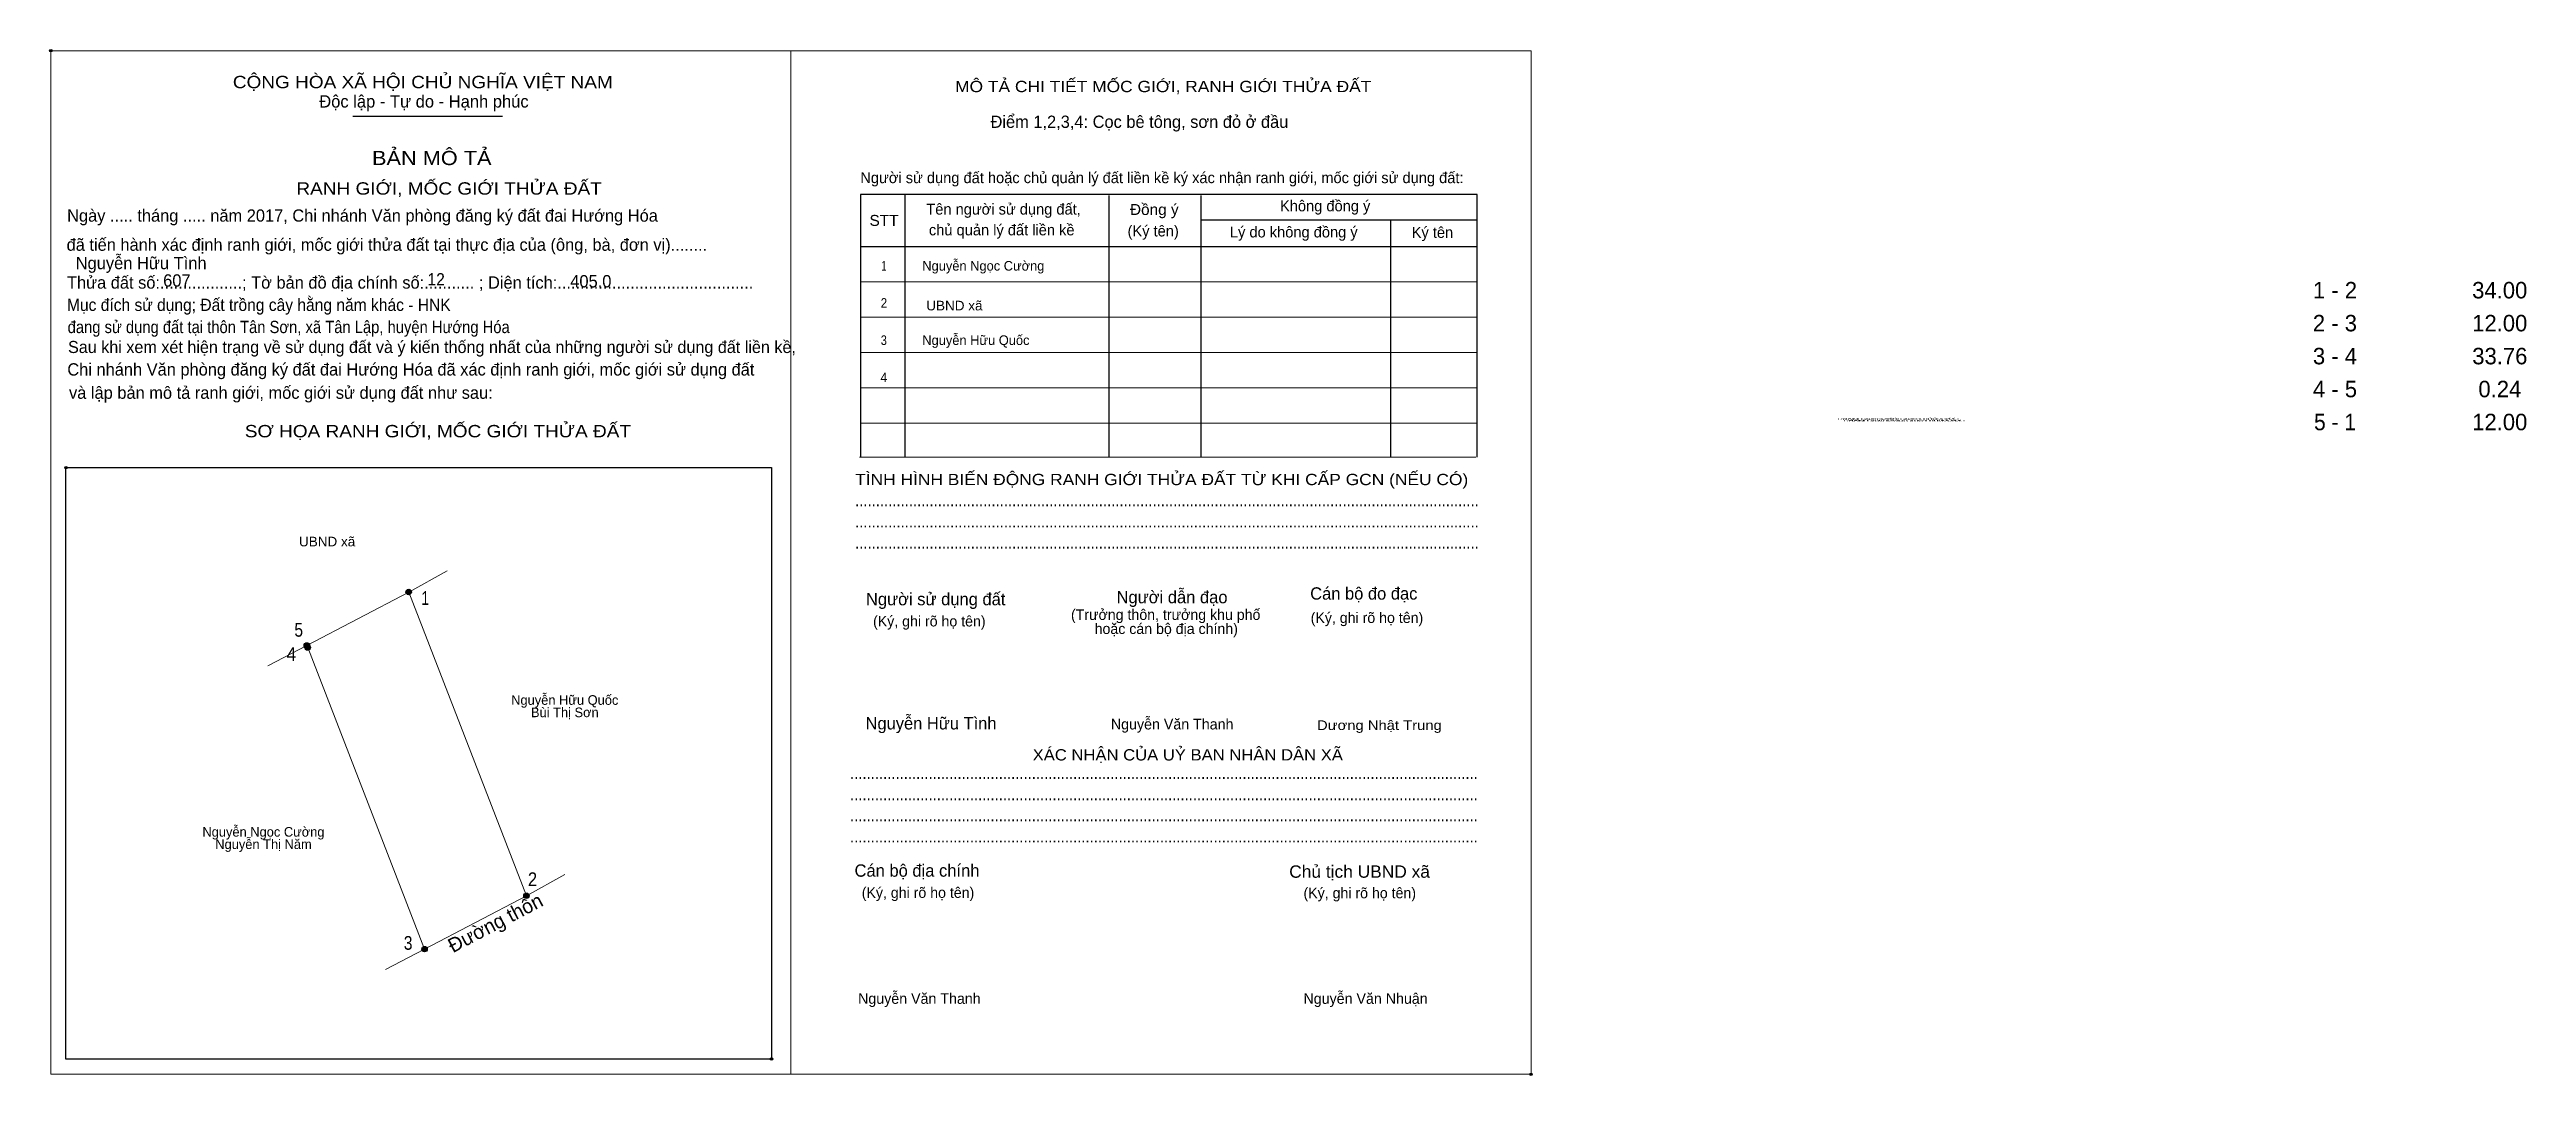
# Model space of a CAD drawing. Header units: metres. Extents: x 548165 to 548424, y 1837783 to 1837890.
import ezdxf
from ezdxf.enums import TextEntityAlignment as Align

# ---------------------------------------------------------------- set-up
doc = ezdxf.new("R2010")
doc.units = ezdxf.units.M
doc.header["$LTSCALE"] = 0.51
doc.header["$PDMODE"] = 32
doc.header["$PDSIZE"] = 0.255
for name, color, linetype, lineweight in [('1', 7, 'Continuous', 25), ('10', 7, 'Continuous', 13), ('11', 7, 'Continuous', 25), ('2', 7, 'Continuous', 13), ('27', 7, 'Continuous', 13)]:
    doc.layers.add(name, color=color, linetype=linetype, lineweight=lineweight)
for name, color, linetype in [('36', 7, 'Continuous'), ('52', 7, 'Continuous'), ('6', 7, 'Continuous'), ('60', 7, 'Continuous'), ('9', 7, 'Continuous')]:
    doc.layers.add(name, color=color, linetype=linetype)

msp = doc.modelspace()

# ---------------------------------------------------------------- hatches: boundary and pattern name
at = {"layer": '11'}
for points in [[(548203.1867, 1837833.78, 1), (548202.6133, 1837833.78, 1)], [(548192.5567, 1837828.21, 1), (548191.9833, 1837828.21, 1)], [(548192.5567, 1837828.21, 1), (548191.9833, 1837828.21, 1)], [(548192.6467, 1837827.99, 1), (548192.0733, 1837827.99, 1)], [(548215.4767, 1837802.08, 1), (548214.9033, 1837802.08, 1)], [(548204.8467, 1837796.51, 1), (548204.2733, 1837796.51, 1)]]:
    msp.add_hatch(color=256, dxfattribs=at).paths.add_polyline_path(points)

# ---------------------------------------------------------------- linework, layer by layer
at = {"layer": '1'}
for p, q in [((548197.08, 1837883.44), (548212.7, 1837883.44)), ((548254.66, 1837875.29), (548254.66, 1837847.86)), ((548275.97, 1837875.18), (548275.97, 1837847.86)), ((548285.58, 1837875.18), (548285.58, 1837847.86)), ((548285.58, 1837872.64), (548314.39, 1837872.64)), ((548305.37, 1837872.64), (548305.37, 1837847.86)), ((548250.04, 1837869.84), (548314.39, 1837869.84))]:
    msp.add_line(p, q, dxfattribs=at)
at = {"layer": '1', "lineweight": 13}
for p, q in [((548250.04, 1837866.15), (548314.39, 1837866.15)), ((548250.04, 1837862.47), (548314.39, 1837862.47)), ((548250.04, 1837858.79), (548314.39, 1837858.79)), ((548250.04, 1837855.1), (548314.39, 1837855.1)), ((548250.04, 1837851.42), (548314.39, 1837851.42)), ((548249.93, 1837847.86), (548314.28, 1837847.86))]:
    msp.add_line(p, q, dxfattribs=at)
at = {"layer": '1'}
msp.add_lwpolyline([(548314.39, 1837847.86), (548314.39, 1837875.29), (548250.04, 1837875.29), (548250.04, 1837847.86)], dxfattribs=at)
msp.add_lwpolyline([(548167.14, 1837846.77), (548240.76, 1837846.77), (548240.76, 1837785.04), (548167.14, 1837785.04)], close=True, dxfattribs=at)
for p in [(548165.55, 1837890.28), (548165.56, 1837890.28), (548167.13, 1837846.77), (548167.14, 1837846.77), (548240.76, 1837785.05), (548240.76, 1837785.04), (548320.03, 1837783.45)]:
    msp.add_point(p, dxfattribs=at)
at = {"layer": '10'}
msp.add_lwpolyline([(548192.27, 1837828.21), (548202.9, 1837833.78), (548215.19, 1837802.08), (548204.56, 1837796.51), (548192.36, 1837827.99)], close=True, dxfattribs=at)
at = {"layer": '11'}
for centre in [(548202.9, 1837833.78), (548192.27, 1837828.21), (548192.27, 1837828.21), (548192.36, 1837827.99), (548215.19, 1837802.08), (548204.56, 1837796.51)]:
    msp.add_circle(centre, 0.2867, dxfattribs=at)
at = {"layer": '2'}
for points in [[(548165.55, 1837890.28), (548242.79, 1837890.28), (548242.79, 1837783.45), (548165.55, 1837783.45)], [(548242.79, 1837890.28), (548320.03, 1837890.28), (548320.03, 1837783.45), (548242.79, 1837783.45)], [(548242.79, 1837890.28), (548320.03, 1837890.28), (548320.03, 1837783.45), (548242.79, 1837783.45)]]:
    msp.add_lwpolyline(points, close=True, dxfattribs=at)
at = {"layer": '27'}
for p, q in [((548202.9, 1837833.78), (548206.92, 1837836)), ((548192.27, 1837828.21), (548188.2, 1837826.09)), ((548215.19, 1837802.08), (548219.21, 1837804.3)), ((548204.56, 1837796.51), (548200.49, 1837794.39))]:
    msp.add_line(p, q, dxfattribs=at)

# ---------------------------------------------------------------- texts
at = {"layer": '1'}
for s, height, width, p in [('CỘNG HÒA XÃ HỘI CHỦ NGHĨA VIỆT NAM', 1.289, 1.15, (548184.55, 1837886.37)), ('RANH GIỚI, MỐC GIỚI THỬA ĐẤT', 1.29, 1.15, (548191.18, 1837875.26)), ('Đồng ý', 1.142, 1.05, (548278.17, 1837873.14)), ('STT', 1.142, 1.05, (548250.99, 1837872)), ('Mục đích sử dụng; Đất trồng cây hằng năm khác - HNK', 1.28, 0.95, (548167.24, 1837863.12)), ('đang sử dụng đất tại thôn Tân Sơn, xã Tân Lập, huyện Hướng Hóa', 1.28, 0.9, (548167.31, 1837860.81)), ('SƠ HỌA RANH GIỚI, MỐC GIỚI THỬA ĐẤT', 1.29, 1.15, (548185.8, 1837849.93)), ('RANH GIỚI, MỐC GIỚI THỬA ĐẤT', 0.1614, 3.55, (548352.02, 1837851.76)), ('RANH GIỚI, MỐC GIỚI THỬA ĐẤT', 0.1614, 3.55, (548352.5, 1837851.76)), ('RANH GIỚI, MỐC GIỚI THỬA ĐẤT', 0.1614, 3.55, (548352.65, 1837851.59)), ('RANH GIỚI, MỐC GIỚI THỬA ĐẤT', 0.1614, 3.55, (548353.13, 1837851.59)), ('TÌNH HÌNH BIẾN ĐỘNG RANH GIỚI THỬA ĐẤT TỪ KHI CẤP GCN (NẾU CÓ)', 1.179, 1.15, (548249.49, 1837844.94)), ('.......................................................................................................................................................', 1.289, 0.9, (548249.49, 1837842.73)), ('.......................................................................................................................................................', 1.289, 0.9, (548249.49, 1837840.52)), ('.......................................................................................................................................................', 1.289, 0.9, (548249.49, 1837838.31)), ('Dương Nhật Trung', 1.003, 1.15, (548297.69, 1837819.38)), ('........................................................................................................................................................', 1.289, 0.9, (548248.96, 1837814.26)), ('........................................................................................................................................................', 1.289, 0.9, (548248.96, 1837812.05)), ('........................................................................................................................................................', 1.289, 0.9, (548248.96, 1837809.85)), ('........................................................................................................................................................', 1.289, 0.9, (548248.96, 1837807.64)), ('Chủ tịch UBND xã', 1.289, 1.05, (548294.79, 1837803.96))]:
    msp.add_text(s, height=height, dxfattribs=dict(at, width=width)).set_placement(p)
for s, height, width, p in [('MÔ TẢ CHI TIẾT MỐC GIỚI, RANH GIỚI THỬA ĐẤT', 1.179, 1.15, (548281.64, 1837885.96)), ('BẢN MÔ TẢ', 1.474, 1.15, (548205.31, 1837878.35)), ('XÁC NHẬN CỦA UỶ BAN NHÂN DÂN XÃ', 1.179, 1.1, (548284.205, 1837816.2))]:
    msp.add_text(s, height=height, dxfattribs=dict(at, width=width)).set_placement(p, align=Align.CENTER)
for s, height, p in [('Độc lập - Tự do - Hạnh phúc', 1.289, (548193.57, 1837884.35)), ('Điểm 1,2,3,4: Cọc bê tông, sơn đỏ ở đầu', 1.28, (548263.62, 1837882.23)), ('Người sử dụng đất hoặc chủ quản lý đất liền kề ký xác nhận ranh giới, mốc giới sử dụng đất:', 1.142, (548250.03, 1837876.46)), ('Tên người sử dụng đất,', 1.142, (548256.92, 1837873.18)), ('Không đồng ý', 1.142, (548293.83, 1837873.52)), ('Ngày ..... tháng ..... năm 2017, Chi nhánh Văn phòng đăng ký đất đai Hướng Hóa', 1.28, (548167.26, 1837872.44)), ('chủ quản lý đất liền kề', 1.142, (548257.19, 1837871.01)), ('(Ký tên)', 1.142, (548277.92, 1837870.9)), ('Lý do không đồng ý', 1.142, (548288.6, 1837870.79)), ('Ký tên', 1.142, (548307.57, 1837870.75)), (' đã tiến hành xác định ranh giới, mốc giới thửa đất tại thực địa của (ông, bà, đơn vị)........', 1.28, (548166.73, 1837869.4)), ('Thửa đất số:..................; Tờ bản đồ địa chính số:........... ; Diện tích:...........................................', 1.28, (548167.24, 1837865.45)), ('Sau khi xem xét hiện trạng về sử dụng đất và ý kiến thống nhất của những người sử dụng đất liền kề,', 1.26, (548167.35, 1837858.73)), ('Chi nhánh Văn phòng đăng ký đất đai Hướng Hóa đã xác định ranh giới, mốc giới sử dụng đất', 1.28, (548167.28, 1837856.38)), (' và lập bản mô tả ranh giới, mốc giới sử dụng đất như sau:', 1.28, (548166.98, 1837853.95)), ('Người sử dụng đất', 1.289, (548250.62, 1837832.4)), ('Người dẫn đạo', 1.289, (548276.77, 1837832.61)), ('Cán bộ đo đạc', 1.286, (548296.98, 1837832.99)), ('(Ký, ghi rõ họ tên)', 1.105, (548251.36, 1837830.19)), ('(Ký, ghi rõ họ tên)', 1.105, (548297.03, 1837830.55)), ('Nguyễn Văn Thanh', 1.11, (548276.18, 1837819.44)), ('Cán bộ địa chính', 1.289, (548249.43, 1837804.07)), ('(Ký, ghi rõ họ tên)', 1.105, (548250.18, 1837801.86)), ('(Ký, ghi rõ họ tên)', 1.105, (548296.28, 1837801.82)), ('Nguyễn Văn Thanh', 1.11, (548249.8, 1837790.8)), ('Nguyễn Văn Nhuận', 1.11, (548296.28, 1837790.8))]:
    msp.add_text(s, height=height, dxfattribs=at).set_placement(p)
for s, p in [('(Trưởng thôn, trưởng khu phố', (548281.9, 1837830.87)), ('hoặc cán bộ địa chính)', (548281.96, 1837829.4))]:
    msp.add_text(s, height=1.105, dxfattribs=at).set_placement(p, align=Align.CENTER)
at = {"layer": '10'}
msp.add_text('Đường thôn', height=1.5, rotation=27.654, dxfattribs=at).set_placement((548207.51, 1837796.08))
at = {"layer": '36', "width": 1.05}
for p in [(548259.85, 1837863.18), (548194.39, 1837838.55)]:
    msp.add_text('UBND xã', height=1.003, dxfattribs=at).set_placement(p, align=Align.CENTER)
at = {"layer": '36'}
for s, p in [('Nguyễn Hữu Quốc', (548219.19, 1837822.01)), ('Bùi Thị Sơn', (548219.195, 1837820.72)), ('Nguyễn Ngọc Cường', (548187.745, 1837808.25)), ('Nguyễn Thị Năm', (548187.75, 1837806.96))]:
    msp.add_text(s, height=1.003, dxfattribs=at).set_placement(p, align=Align.CENTER)
at = {"layer": '52'}
for s, p in [('1 - 2', (548403.925, 1837864.43)), ('34.00', (548421.115, 1837864.43)), ('2 - 3', (548403.915, 1837860.99)), ('12.00', (548421.115, 1837860.99)), ('3 - 4', (548403.92, 1837857.55)), ('33.76', (548421.125, 1837857.55)), ('4 - 5', (548403.925, 1837854.11)), ('0.24', (548421.125, 1837854.11)), ('12.00', (548421.115, 1837850.67))]:
    msp.add_text(s, height=1.72, dxfattribs=at).set_placement(p, align=Align.CENTER)
at = {"layer": '52', "width": 0.95}
msp.add_text('5 - 1', height=1.72, dxfattribs=at).set_placement((548403.925, 1837850.67), align=Align.CENTER)
at = {"layer": '6'}
for s, p in [('Nguyễn Hữu Tình', (548168.15, 1837867.48)), ('607', (548177.28, 1837865.66)), ('405.0', (548219.76, 1837865.58)), ('Nguyễn Hữu Tình', (548250.58, 1837819.44))]:
    msp.add_text(s, height=1.285, dxfattribs=at).set_placement(p)
at = {"layer": '6', "width": 0.95}
msp.add_text('12', height=1.285, dxfattribs=at).set_placement((548204.86, 1837865.78))
at = {"layer": '60'}
for s, width, p in [('1', 0.75, (548252.495, 1837867.33)), ('2', 0.9, (548252.495, 1837863.45)), ('3', 0.85, (548252.485, 1837859.57)), ('4', 0.95, (548252.49, 1837855.69))]:
    msp.add_text(s, height=1.003, dxfattribs=dict(at, width=width)).set_placement(p, align=Align.CENTER)
for s, p in [('Nguyễn Ngọc Cường', (548256.5, 1837867.33)), ('Nguyễn Hữu Quốc', (548256.5, 1837859.57))]:
    msp.add_text(s, height=1.003, dxfattribs=at).set_placement(p)
at = {"layer": '9'}
for s, width, p in [('1', 0.75, (548204.625, 1837832.44)), ('5', 0.85, (548191.425, 1837829.12)), ('4', 0.95, (548190.66, 1837826.59)), ('2', 0.9, (548215.82, 1837803.09)), ('3', 0.85, (548202.845, 1837796.44))]:
    msp.add_text(s, height=1.433, dxfattribs=dict(at, width=width)).set_placement(p, align=Align.CENTER)

doc.saveas('drawing.dxf')
